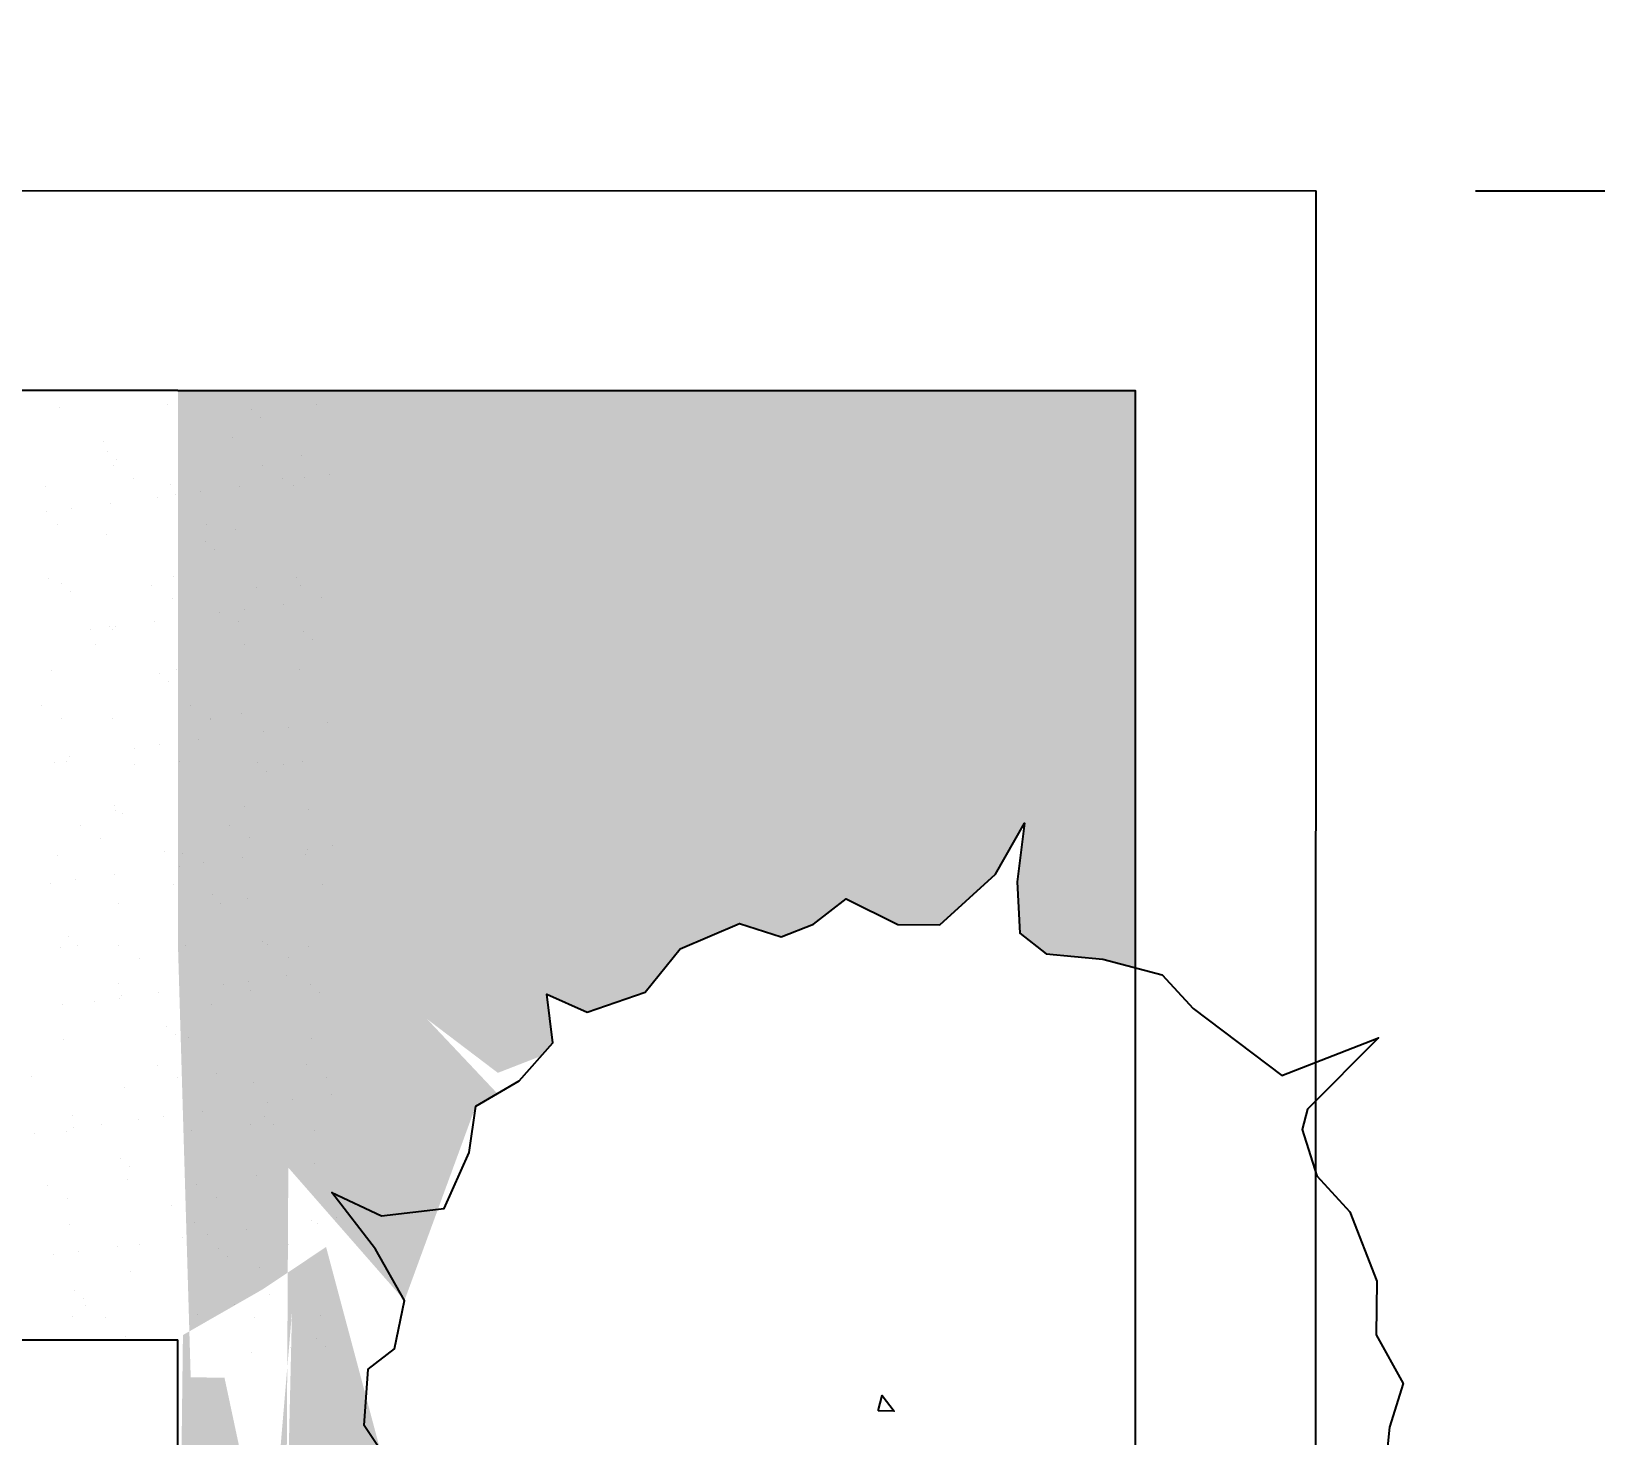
# Model space of a CAD drawing. Header units: inches. Extents: x -173 to 14008, y -3334 to 10368.
# Drawn here: x 13254 to 13352.1, y -3.8 to 84.2 of the extents above; entities that cross this region are included whole.
import ezdxf

# ---------------------------------------------------------------- set-up
doc = ezdxf.new("R2010")
doc.units = ezdxf.units.IN
doc.header["$MEASUREMENT"] = 0
doc.layers.add('ARREDI_INTERNI', color=165, linetype='Continuous')
doc.layers.add('PROIEZIONI', color=135, linetype='Continuous')
doc.layers.add('QUOTE', color=6, linetype='Continuous', lineweight=9)
doc.layers.add('VERDE', color=7, linetype='Continuous', true_color=0x007a1f)
doc.styles.get("Standard").update_dxf_attribs({"font": 'Arial.ttf'})
doc.dimstyles.get("Standard").update_dxf_attribs({"dimtxt": 15, "dimasz": 10, "dimexe": 10, "dimexo": 10, "dimgap": 5, "dimtad": 2, "dimtih": 1, "dimtoh": 1, "dimdec": 0, "dimzin": 0, "dimdsep": 46, "dimtxsty": 'Standard', "dimblk": 'OBLIQUE', "dimblk1": 'OBLIQUE', "dimblk2": 'OBLIQUE', "dimcen": 0.09, "dimdle": 10, "dimadec": 0, "dimazin": 0, "dimtfac": 1, "dimtdec": 0, "dimtofl": 0, "dimtmove": 0, "dimatfit": 3, "dimldrblk": 'OBLIQUE', "dimfxl": 1, "dimtolj": 1, "dimtzin": 0, "dimarcsym": 0})

# ---------------------------------------------------------------- blocks, each defined once
blk = doc.blocks.new('_Oblique')
at = {"color": 0, "linetype": 'ByBlock', "lineweight": -2}
blk.add_line((-0.5, -0.5), (0.5, 0.5), dxfattribs=at)
blk = doc.blocks.new('*D96')
at = {"layer": 'Defpoints', "color": 0, "transparency": 16777216}
for p in [(13334.535, 74.225), (13408.423, 74.225), (13334.291, -625.497)]:
    blk.add_point(p, dxfattribs=at)
at = {"layer": 'QUOTE', "color": 0, "lineweight": -2, "transparency": 16777216}
for p, q in [((13408.423, -635.497), (13408.423, 84.225)), ((13344.535, 74.225), (13418.423, 74.225)), ((13344.291, -625.497), (13418.423, -625.497))]:
    blk.add_line(p, q, dxfattribs=at)
at = {"layer": 'QUOTE', "color": 0, "lineweight": -2, "transparency": 16777216, "xscale": 10, "yscale": 10, "zscale": 10}
for p, rotation in [((13408.423, 74.225), 90), ((13408.423, -625.497), 270)]:
    blk.add_blockref('_Oblique', p, dxfattribs=dict(at, rotation=rotation))
at = {"layer": 'QUOTE', "color": 0, "transparency": 16777216, "insert": (13429.999, -275.636), "char_height": 15, "attachment_point": 5}
blk.add_mtext('\\A1;700', dxfattribs=at)

msp = doc.modelspace()

# ---------------------------------------------------------------- hatches: boundary and pattern name
at = {"layer": 'PROIEZIONI', "true_color": 0x499c4e}
h = msp.add_hatch(dxfattribs=at)
h.set_pattern_fill('AR-SAND', color=95, scale=3, angle=90, style=0)
h.set_pattern_definition([(127.5, (-61536.969, -59468.6636), (-5.7804713, -0.18898007), [0, -4.56, 0, -5.1, 0, -4.875]), (97.5, (-61536.969, -59468.6636), (-8.4664382, 5.3093301), [0, -2.46, 0, -4.11, 0, -1.575]), (57.5, (-61536.969, -59472.3536), (-0.01697716, 9.34242559), [0, -1.5, 0, -5.4, 0, -7.05]), (47.5, (-61536.969, -59472.3536), (-2.6330267, 9.0183798), [0, -0.75, 0, -3.54, 0, -4.05])])
h.paths.add_polyline_path([(13286.95, -28.257), (13285.832, -25.523), (13284.838, -21.666), (13282.687, -19.727), (13278.471, -21.946), (13282.231, -16.997), (13280.581, -16.186), (13280.373, -17.351), (13277.926, -18.618), (13276.835, -20.28), (13277.464, -23.493), (13278.458, -26.836), (13276.836, -24.387), (13277.515, -10.87), (13272.468, 8.042), (13268.466, 5.372), (13263.494, 2.523), (13263.183, -23.004), (13263.183, -118.646), (13271.035, -124.754), (13271.093, -124.762), (13274.619, -135.341), (13275.66, -134.508), (13275.709, -134.348), (13275.826, -134.375), (13274.619, -135.341), (13280.404, -142.015), (13280.485, -142.001), (13280.505, -142.132), (13274.619, -135.341), (13272.864, -147.626), (13266.183, -154.307), (13263.183, -154.582), (13263.183, -198.333), (13264.761, -196.59), (13265.745, -193.114), (13268.314, -192.666), (13270.265, -191.707), (13271.423, -189.233), (13275.103, -187.558), (13278.583, -187.778), (13281.971, -185.948), (13282.837, -183.319), (13284.833, -185.656), (13288.021, -185.72), (13291.035, -184.782), (13293.44, -186.428), (13297.095, -187.65), (13300.086, -185.063), (13301.105, -181.788), (13301.873, -186.198), (13303.016, -189.716), (13305.678, -191.317), (13307.734, -190.959), (13310.501, -193.162), (13311.422, -196.926), (13314.398, -200.331), (13314.595, -202.981), (13316.556, -205.118), (13315.726, -207.948), (13321.915, -208.522), (13317.43, -210.129), (13317.405, -213.025), (13319.575, -216.365), (13320.835, -219.036), (13316.592, -226.592), (13315.469, -229.266), (13316.847, -231.091), (13316.764, -231.685), (13317.831, -230.763), (13318.34, -229.126), (13318.724, -231.331), (13319.295, -233.09), (13320.626, -233.891), (13321.654, -233.712), (13323.038, -234.813), (13323.183, -235.408), (13323.183, -109.735), (13322.611, -105.832), (13313.556, -95.384), (13308.156, -79.184), (13308.043, -79.096), (13308.131, -79.109), (13313.556, -95.384), (13315.157, -94.103), (13315.234, -93.857), (13315.413, -93.898), (13322.592, -88.155), (13323.183, -84.238), (13323.183, -52.718), (13322.524, -53.06), (13321.843, -54.098), (13322.236, -56.106), (13322.857, -58.196), (13321.844, -56.665), (13320.292, -54.65), (13319.114, -54.401), (13316.612, -56.071), (13315.062, -55.98), (13312.56, -55.723), (13311.65, -56.039), (13310.679, -56.915), (13308.921, -55.7), (13308.714, -54.576), (13307.349, -54.086), (13303.131, -53.096), (13302.572, -51.729), (13302.075, -49.801), (13300.999, -48.831), (13298.891, -49.941), (13300.772, -47.466), (13299.448, -46.816), (13299.323, -45.371), (13298.413, -44.403), (13298.165, -42.155), (13297.089, -40.544), (13297.212, -38.78), (13298.039, -38.143), (13298.348, -36.621), (13297.438, -35.011), (13296.073, -33.238), (13297.623, -33.969), (13299.024, -33.806), (13298.53, -33.465), (13298.116, -31.216), (13295.386, -30.236)])
h.paths.add_polyline_path([(13289.493, -126.491), (13289.535, -126.504), (13289.552, -126.473)], flags=16)
h.paths.add_polyline_path([(13263.183, 61.719), (13263.183, 26.923), (13263.981, -0.131), (13266.098, -0.144), (13268.876, -13.17), (13270.331, 3.972), (13269.968, -11.526), (13270.101, 13.013), (13277.385, 4.693), (13281.846, 16.858), (13283.211, 17.652), (13278.803, 22.319), (13283.237, 18.954), (13285.957, 20.013), (13286.683, 20.838), (13286.309, 23.888), (13288.832, 22.75), (13292.471, 24.01), (13294.661, 26.723), (13298.383, 28.304), (13300.988, 27.485), (13303.014, 28.274), (13305.081, 29.865), (13308.307, 28.241), (13310.953, 28.224), (13314.425, 31.41), (13316.244, 34.607), (13315.79, 30.92), (13315.957, 27.71), (13317.611, 26.416), (13321.168, 26.073), (13323.183, 25.539), (13323.183, 61.719)])

# ---------------------------------------------------------------- linework, layer by layer
at = {"linetype": 'ByBlock'}
for p, q in [((13144.357, 74.292), (13334.535, 74.225)), ((13263.183, 61.719), (13155.705, 61.719)), ((13155.726, 2.214), (13263.183, 2.214))]:
    msp.add_line(p, q, dxfattribs=at)
for p, q in [((13334.291, -625.497), (13334.535, 74.225)), ((13263.183, -619.425), (13263.183, 2.214))]:
    msp.add_line(p, q)
msp.add_lwpolyline([(13263.183, 61.719), (13323.183, 61.719), (13323.183, -619.425), (13263.183, -619.425), (13263.183, 2.214)])
msp.add_lwpolyline([(13263.183, 61.719), (13323.183, 61.719), (13323.183, -619.425), (13263.183, -619.425), (13263.183, 2.214)])
at = {"layer": 'ARREDI_INTERNI'}
msp.add_line((13263.183, -619.425), (13263.183, 2.214), dxfattribs=at)
at = {"layer": 'PROIEZIONI', "color": 95, "true_color": 0x499c4e}
for p, q in [((13262.524, 60.824), (13262.524, 60.824)), ((13271.866, 60.841), (13271.866, 60.841)), ((13255.78, 60.644), (13255.78, 60.644)), ((13267.785, 60.541), (13267.785, 60.541)), ((13268.338, 60.034), (13268.338, 60.034)), ((13258.491, 58.499), (13258.491, 58.499)), ((13258.766, 57.908), (13258.766, 57.908)), ((13266.594, 58.791), (13266.594, 58.791)), ((13259.127, 57.019), (13259.127, 57.019)), ((13259.319, 57.401), (13259.319, 57.401)), ((13268.47, 57.036), (13268.47, 57.036)), ((13270.948, 57.643), (13270.948, 57.643)), ((13260.392, 56.213), (13260.392, 56.213)), ((13269.735, 56.23), (13269.735, 56.23)), ((13271.101, 56.241), (13271.101, 56.241)), ((13272.663, 56.447), (13272.663, 56.447)), ((13254.873, 55.723), (13254.873, 55.723)), ((13261.929, 55.01), (13261.929, 55.01)), ((13262.726, 55.823), (13262.726, 55.823)), ((13263.026, 55.178), (13263.026, 55.178)), ((13264.588, 55.384), (13264.588, 55.384)), ((13267.027, 55.705), (13267.027, 55.705)), ((13270.4, 55.787), (13270.4, 55.787)), ((13254.951, 54.115), (13254.951, 54.115)), ((13256.512, 54.32), (13256.512, 54.32)), ((13258.951, 54.642), (13258.951, 54.642)), ((13255.604, 53.295), (13255.604, 53.295)), ((13264.947, 53.311), (13264.947, 53.311)), ((13266.783, 53.011), (13266.783, 53.011)), ((13258.68, 52.719), (13258.68, 52.719)), ((13264.915, 52.274), (13264.915, 52.274)), ((13265.468, 51.767), (13265.468, 51.767)), ((13262.915, 50.043), (13262.915, 50.043)), ((13255.062, 49.943), (13255.062, 49.943)), ((13255.897, 49.641), (13255.897, 49.641)), ((13256.45, 49.134), (13256.45, 49.134)), ((13261.55, 49.507), (13261.55, 49.507)), ((13268.078, 49.375), (13268.078, 49.375)), ((13270.589, 50.006), (13270.589, 50.006)), ((13270.893, 49.524), (13270.893, 49.524)), ((13262.815, 48.701), (13262.815, 48.701)), ((13269.793, 48.301), (13269.793, 48.301)), ((13272.158, 48.718), (13272.158, 48.718)), ((13261.717, 47.238), (13261.717, 47.238)), ((13265.792, 47.775), (13265.792, 47.775)), ((13266.972, 47.23), (13266.972, 47.23)), ((13267.354, 47.98), (13267.354, 47.98)), ((13257.717, 46.712), (13257.717, 46.712)), ((13258.869, 46.938), (13258.869, 46.938)), ((13259.06, 46.742), (13259.06, 46.742)), ((13259.278, 46.917), (13259.278, 46.917)), ((13271.064, 46.639), (13271.064, 46.639)), ((13271.617, 46.132), (13271.617, 46.132)), ((13258.027, 45.782), (13258.027, 45.782)), ((13267.37, 45.799), (13267.37, 45.799)), ((13255.251, 44.162), (13255.251, 44.162)), ((13263.104, 44.262), (13263.104, 44.262)), ((13270.778, 44.226), (13270.778, 44.226)), ((13262.046, 44.006), (13262.046, 44.006)), ((13262.599, 43.499), (13262.599, 43.499)), ((13254.631, 41.977), (13254.631, 41.977)), ((13263.973, 41.994), (13263.973, 41.994)), ((13267.161, 41.45), (13267.161, 41.45)), ((13255.896, 41.171), (13255.896, 41.171)), ((13259.058, 41.158), (13259.058, 41.158)), ((13265.209, 41.108), (13265.209, 41.108)), ((13265.238, 41.188), (13265.238, 41.188)), ((13268.558, 40.371), (13268.558, 40.371)), ((13270.12, 40.577), (13270.12, 40.577)), ((13272.559, 40.898), (13272.559, 40.898)), ((13260.483, 39.308), (13260.483, 39.308)), ((13262.044, 39.514), (13262.044, 39.514)), ((13264.483, 39.835), (13264.483, 39.835)), ((13255.44, 38.382), (13255.44, 38.382)), ((13256.19, 38.475), (13256.19, 38.475)), ((13256.408, 38.772), (13256.408, 38.772)), ((13260.45, 38.27), (13260.45, 38.27)), ((13263.293, 38.482), (13263.293, 38.482)), ((13268.195, 38.372), (13268.195, 38.372)), ((13269.793, 38.287), (13269.793, 38.287)), ((13270.967, 38.445), (13270.967, 38.445)), ((13268.747, 37.865), (13268.747, 37.865)), ((13259.176, 35.739), (13259.176, 35.739)), ((13259.247, 35.377), (13259.247, 35.377)), ((13267.35, 35.669), (13267.35, 35.669)), ((13271.357, 35.473), (13271.357, 35.473)), ((13257.054, 34.465), (13257.054, 34.465)), ((13259.729, 35.232), (13259.729, 35.232)), ((13266.396, 34.482), (13266.396, 34.482)), ((13258.319, 33.659), (13258.319, 33.659)), ((13267.661, 33.676), (13267.661, 33.676)), ((13255.629, 32.601), (13255.629, 32.601)), ((13262.339, 32.84), (13262.339, 32.84)), ((13263.482, 32.701), (13263.482, 32.701)), ((13267.249, 32.432), (13267.249, 32.432)), ((13271.156, 32.665), (13271.156, 32.665)), ((13271.324, 32.968), (13271.324, 32.968)), ((13272.886, 33.174), (13272.886, 33.174)), ((13263.249, 31.905), (13263.249, 31.905)), ((13264.81, 32.111), (13264.81, 32.111)), ((13255.173, 30.842), (13255.173, 30.842)), ((13256.735, 31.047), (13256.735, 31.047)), ((13259.174, 31.368), (13259.174, 31.368)), ((13262.873, 30.758), (13262.873, 30.758)), ((13272.215, 30.775), (13272.215, 30.775)), ((13259.436, 29.597), (13259.436, 29.597)), ((13265.325, 30.104), (13265.325, 30.104)), ((13265.878, 29.598), (13265.878, 29.598)), ((13267.539, 29.889), (13267.539, 29.889)), ((13256.307, 27.471), (13256.307, 27.471)), ((13255.818, 26.821), (13255.818, 26.821)), ((13256.86, 26.965), (13256.86, 26.965)), ((13259.476, 26.953), (13259.476, 26.953)), ((13263.671, 26.921), (13263.671, 26.921)), ((13268.488, 27.206), (13268.488, 27.206)), ((13268.819, 26.97), (13268.819, 26.97)), ((13271.345, 26.884), (13271.345, 26.884)), ((13260.742, 26.147), (13260.742, 26.147)), ((13270.084, 26.164), (13270.084, 26.164)), ((13259.47, 24.573), (13259.47, 24.573)), ((13267.576, 24.707), (13267.576, 24.707)), ((13270.015, 25.028), (13270.015, 25.028)), ((13259.501, 23.644), (13259.501, 23.644)), ((13259.625, 23.816), (13259.625, 23.816)), ((13261.94, 23.965), (13261.94, 23.965)), ((13266.015, 24.502), (13266.015, 24.502)), ((13267.727, 24.108), (13267.727, 24.108)), ((13271.474, 24.47), (13271.474, 24.47)), ((13272.027, 23.963), (13272.027, 23.963)), ((13255.953, 23.228), (13255.953, 23.228)), ((13257.939, 23.439), (13257.939, 23.439)), ((13265.296, 23.245), (13265.296, 23.245)), ((13262.456, 21.837), (13262.456, 21.837)), ((13256.007, 21.04), (13256.007, 21.04)), ((13263.009, 21.33), (13263.009, 21.33)), ((13263.86, 21.141), (13263.86, 21.141)), ((13271.534, 21.104), (13271.534, 21.104)), ((13253.99, 18.697), (13253.99, 18.697)), ((13261.899, 19.44), (13261.899, 19.44)), ((13263.164, 18.634), (13263.164, 18.634)), ((13265.618, 18.939), (13265.618, 18.939)), ((13271.242, 19.457), (13271.242, 19.457)), ((13272.507, 18.651), (13272.507, 18.651)), ((13259.814, 18.036), (13259.814, 18.036)), ((13267.916, 18.328), (13267.916, 18.328)), ((13268.781, 17.098), (13268.781, 17.098)), ((13270.342, 17.304), (13270.342, 17.304)), ((13272.781, 17.625), (13272.781, 17.625)), ((13256.6, 16.306), (13256.6, 16.306)), ((13258.376, 15.716), (13258.376, 15.716)), ((13260.705, 16.035), (13260.705, 16.035)), ((13262.267, 16.241), (13262.267, 16.241)), ((13264.706, 16.562), (13264.706, 16.562)), ((13267.719, 15.733), (13267.719, 15.733)), ((13268.604, 16.202), (13268.604, 16.202)), ((13269.157, 15.696), (13269.157, 15.696)), ((13254.192, 15.178), (13254.192, 15.178)), ((13256.196, 15.26), (13256.196, 15.26)), ((13256.631, 15.499), (13256.631, 15.499)), ((13264.049, 15.36), (13264.049, 15.36)), ((13271.723, 15.323), (13271.723, 15.323)), ((13259.586, 13.569), (13259.586, 13.569)), ((13260.139, 13.063), (13260.139, 13.063)), ((13271.767, 13.304), (13271.767, 13.304)), ((13254.98, 11.911), (13254.98, 11.911)), ((13260.003, 12.255), (13260.003, 12.255)), ((13264.322, 11.928), (13264.322, 11.928)), ((13268.105, 12.547), (13268.105, 12.547)), ((13256.245, 11.105), (13256.245, 11.105)), ((13265.587, 11.122), (13265.587, 11.122)), ((13262.749, 10.671), (13262.749, 10.671)), ((13273.108, 9.901), (13273.108, 9.901)), ((13256.385, 9.479), (13256.385, 9.479)), ((13264.238, 9.58), (13264.238, 9.58)), ((13265.033, 8.837), (13265.033, 8.837)), ((13267.472, 9.159), (13267.472, 9.159)), ((13271.547, 9.695), (13271.547, 9.695)), ((13271.912, 9.543), (13271.912, 9.543)), ((13259.397, 8.095), (13259.397, 8.095)), ((13260.799, 8.204), (13260.799, 8.204)), ((13263.471, 8.632), (13263.471, 8.632)), ((13265.735, 7.935), (13265.735, 7.935)), ((13270.142, 8.221), (13270.142, 8.221)), ((13255.396, 7.569), (13255.396, 7.569)), ((13256.958, 7.774), (13256.958, 7.774)), ((13266.288, 7.428), (13266.288, 7.428)), ((13260.192, 6.475), (13260.192, 6.475)), ((13268.294, 6.767), (13268.294, 6.767)), ((13256.717, 5.302), (13256.717, 5.302)), ((13268.898, 5.037), (13268.898, 5.037)), ((13257.27, 4.795), (13257.27, 4.795)), ((13257.403, 4.399), (13257.403, 4.399)), ((13266.745, 4.416), (13266.745, 4.416)), ((13256.574, 3.699), (13256.574, 3.699)), ((13258.668, 3.593), (13258.668, 3.593)), ((13264.427, 3.799), (13264.427, 3.799)), ((13268.01, 3.61), (13268.01, 3.61)), ((13272.101, 3.762), (13272.101, 3.762)), ((13259.88, 2.404), (13259.88, 2.404)), ((13271.884, 2.301), (13271.884, 2.301)), ((13267.799, 1.434), (13267.799, 1.434)), ((13270.238, 1.755), (13270.238, 1.755)), ((13272.437, 1.794), (13272.437, 1.794))]:
    msp.add_line(p, q, dxfattribs=at)
at = {"layer": 'VERDE'}
msp.add_lwpolyline([(13277.017, -6.375), (13274.865, -3.152), (13275.112, 0.376), (13276.766, 1.649), (13277.385, 4.693), (13275.564, 7.913), (13272.834, 11.46), (13275.936, 9.997), (13279.864, 10.453), (13281.434, 13.973), (13281.846, 16.858), (13284.575, 18.445), (13286.683, 20.838), (13286.309, 23.888), (13288.832, 22.75), (13292.471, 24.01), (13294.661, 26.723), (13298.383, 28.304), (13300.988, 27.485), (13303.014, 28.274), (13305.081, 29.865), (13308.307, 28.241), (13310.953, 28.224), (13314.425, 31.41), (13316.244, 34.607), (13315.79, 30.92), (13315.957, 27.71), (13317.611, 26.416), (13321.168, 26.073), (13324.89, 25.087), (13326.834, 22.988), (13332.377, 18.782), (13338.455, 21.149), (13333.99, 16.686), (13333.66, 15.404), (13334.571, 12.511), (13336.639, 10.251), (13338.337, 5.909), (13338.296, 2.54), (13339.993, -0.519), (13339.125, -3.241), (13338.714, -7.41)], dxfattribs=at)
msp.add_lwpolyline([(13307.078, -2.235), (13307.326, -1.273), (13308.071, -2.241)], close=True, dxfattribs=at)

# ---------------------------------------------------------------- dimensions: what is measured, and where the dimension line sits
at = {"layer": 'QUOTE'}
dim = msp.add_linear_dim(base=(13408.423, 74.225), p1=(13334.291, -625.497), p2=(13334.535, 74.225), angle=90, dimstyle='Standard', dxfattribs=at)
dim.commit()
dim.dimension.update_dxf_attribs({"geometry": '*D96', "text_midpoint": (13429.999, -275.636)})

doc.saveas('drawing.dxf')
